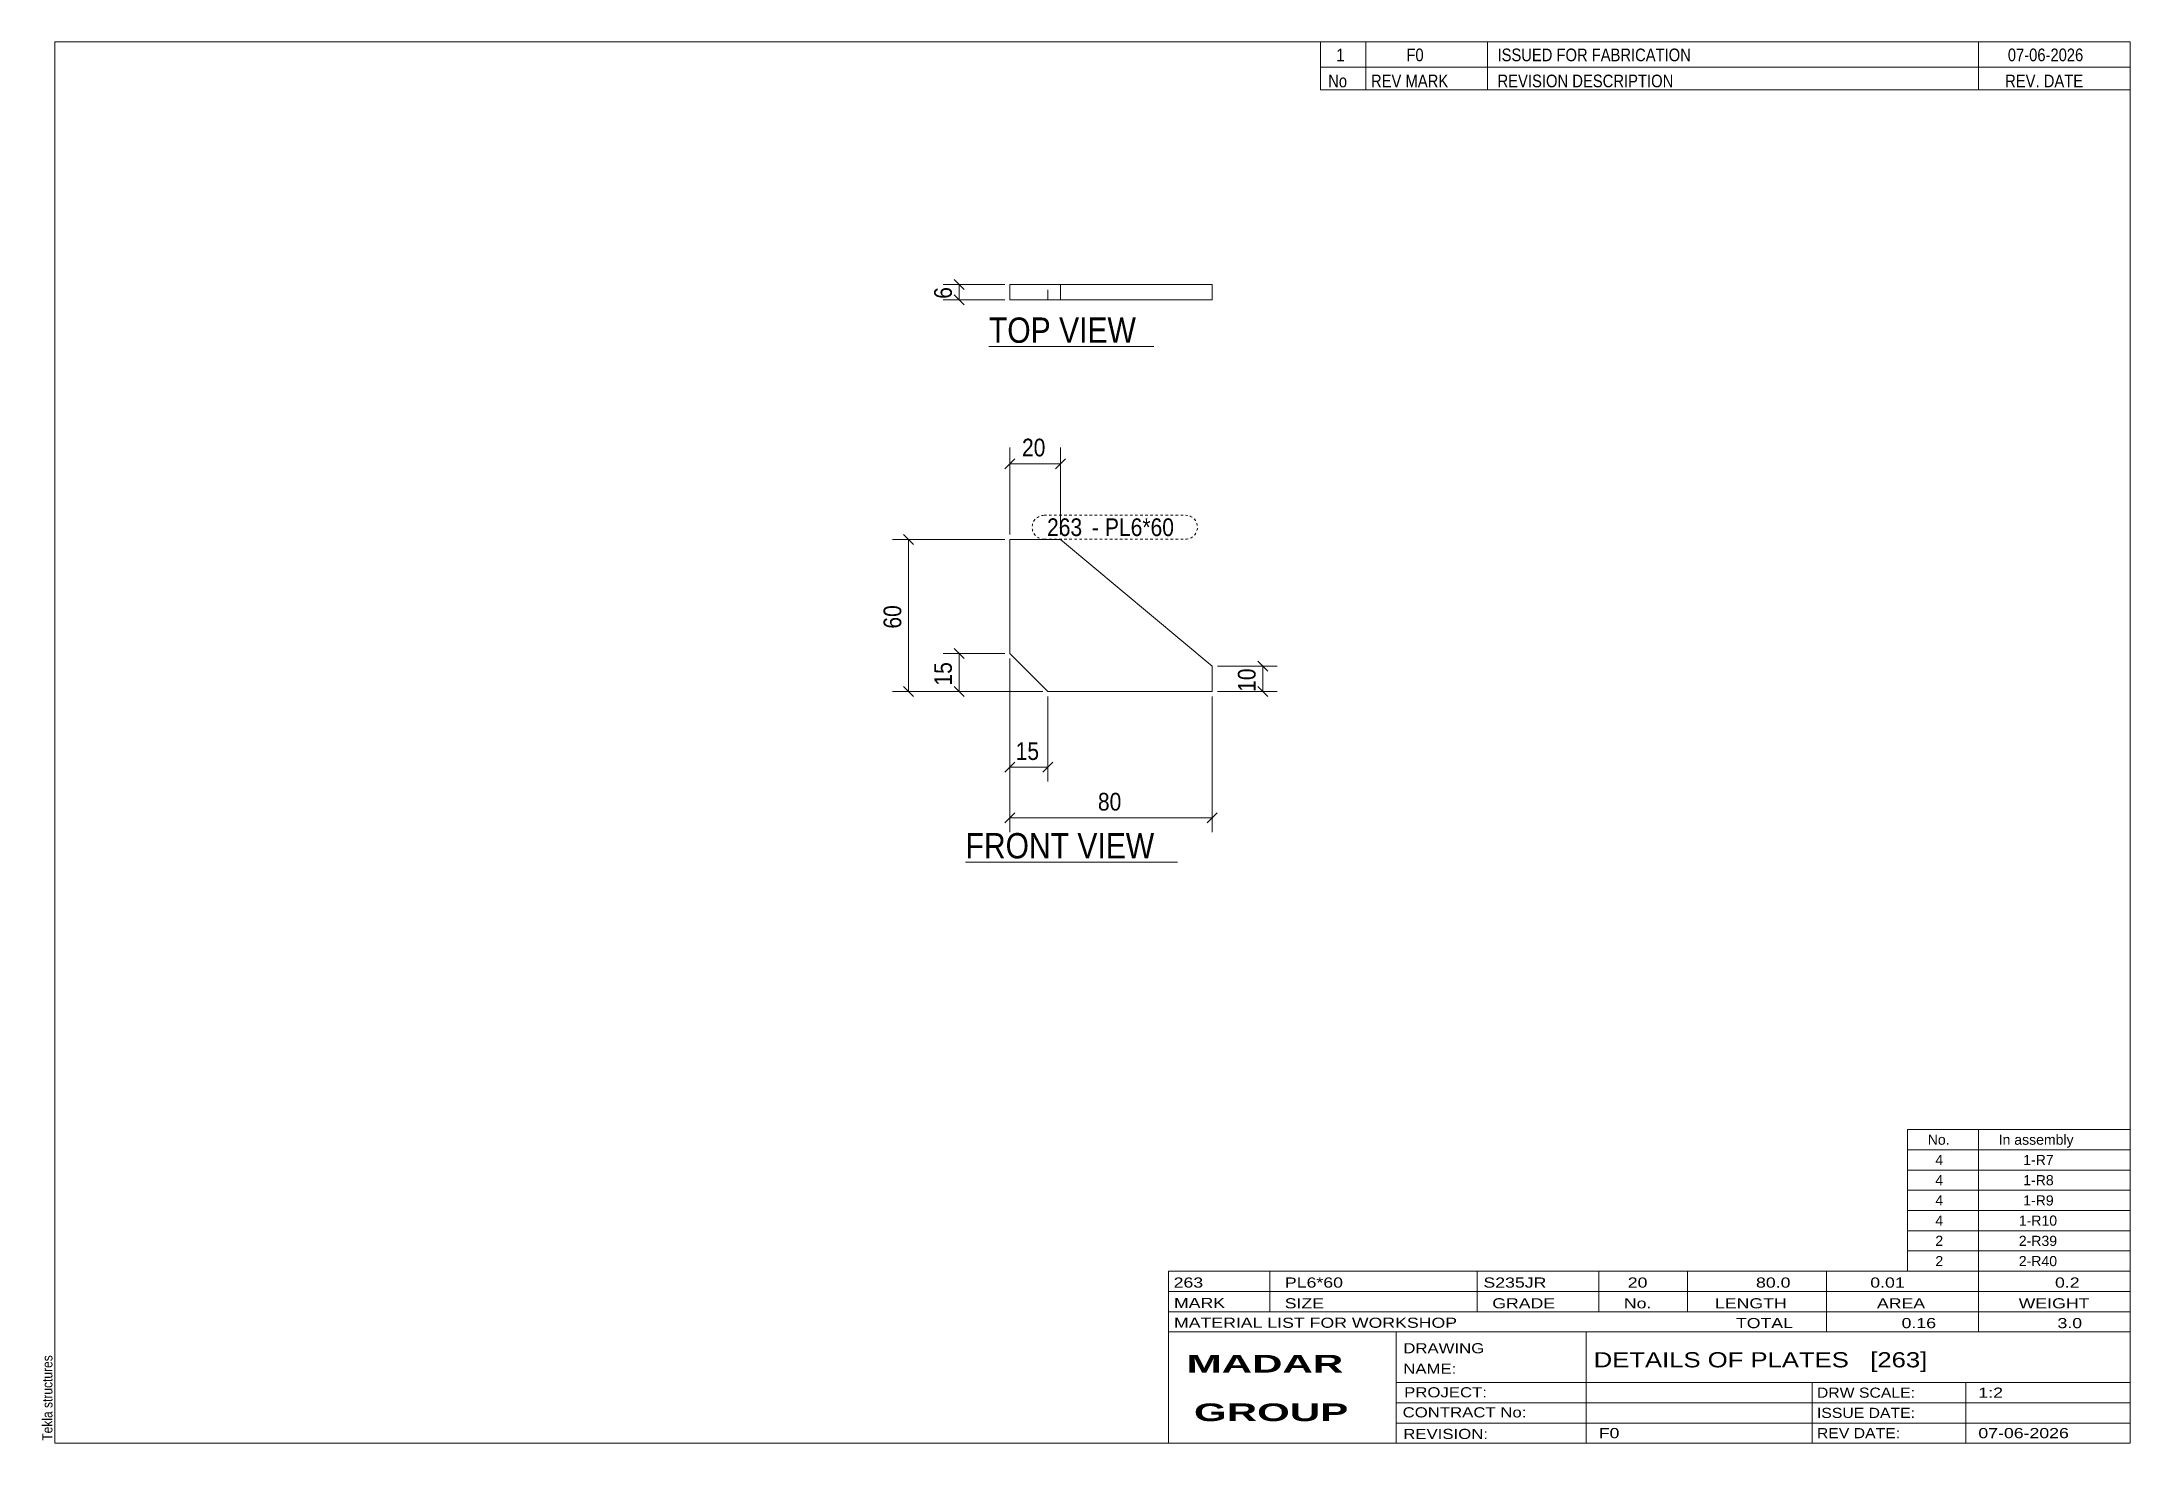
# Model space of a CAD drawing. Header units: millimetres. Extents: x 2 to 415, y 5 to 282.
import ezdxf

# ---------------------------------------------------------------- set-up
doc = ezdxf.new("R2010")
doc.units = ezdxf.units.MM
for name, pattern in [('XKITLINE00', [0]), ('XKITLINE02', [4, 2, -2]), ('XKITLINE04', [3, 0.5, -0.5, 0.5, -0.5, 0.5, -0.5])]:
    doc.linetypes.add(name, pattern=pattern)
for name, color, linetype, lineweight in [('Dimensions', 7, 'Continuous', 0), ('DrawingSheet', 5, 'Continuous', 0), ('OtherObjectType', 7, 'Continuous', 0), ('Part', 2, 'Continuous', 0), ('PartMark', 7, 'Continuous', 0)]:
    doc.layers.add(name, color=color, linetype=linetype, lineweight=lineweight)
doc.styles.add('ARIAL', font='ARIAL.TTF')
doc.styles.add('ARIAL_BOLD', font='ARIALBD.TTF')
doc.styles.add('ARIAL_NARROW', font='ARIALN.TTF')

# ---------------------------------------------------------------- blocks, each defined once
blk = doc.blocks.new('*A1')
at = {"layer": 'Part', "color": 2, "linetype": 'XKITLINE00', "lineweight": 0}
for p, q in [((193.65, 161.1), (193.65, 183.6)), ((193.65, 183.6), (203.65, 183.6)), ((233.65, 158.6), (203.65, 183.6)), ((201.15, 153.6), (193.65, 161.1)), ((233.65, 158.6), (233.65, 153.6)), ((233.65, 153.6), (201.15, 153.6))]:
    blk.add_line(p, q, dxfattribs=at)
blk = doc.blocks.new('*A2')
at = {"layer": 'Part', "color": 2, "linetype": 'XKITLINE00', "lineweight": 0}
for p, q in [((193.65, 231), (193.65, 234)), ((193.65, 234), (233.65, 234)), ((203.65, 231), (203.65, 234)), ((233.65, 231), (233.65, 234)), ((193.65, 231), (233.65, 231))]:
    blk.add_line(p, q, dxfattribs=at)
at = {"layer": 'Part', "color": 7, "linetype": 'XKITLINE02', "lineweight": 0}
blk.add_line((201.15, 231), (201.15, 234), dxfattribs=at)
blk = doc.blocks.new('*A3')
at = {"layer": 'DrawingSheet', "color": 5, "linetype": 'XKITLINE00', "lineweight": 0}
for p, q in [((415, 282), (5, 282)), ((5, 282), (5, 5)), ((415, 5), (415, 282)), ((5, 5), (415, 5))]:
    blk.add_line(p, q, dxfattribs=at)
at = {"layer": 'DrawingSheet', "color": 5, "style": 'ARIAL', "width": 0.85}
blk.add_text('Tekla structures', height=2, rotation=90, dxfattribs=at).set_placement((4.5, 5.5))
blk = doc.blocks.new('*A4')
at = {"layer": 'OtherObjectType', "color": 7, "linetype": 'XKITLINE00', "lineweight": 0}
for p, q in [((371, 67), (415, 67)), ((371, 63), (371, 67)), ((385, 63), (385, 67)), ((415, 63), (415, 67)), ((371, 63), (415, 63)), ((371, 59), (371, 63)), ((385, 59), (385, 63)), ((415, 59), (415, 63)), ((371, 59), (415, 59)), ((371, 55), (371, 59)), ((385, 55), (385, 59)), ((415, 55), (415, 59)), ((371, 55), (415, 55)), ((371, 51), (371, 55)), ((385, 51), (385, 55)), ((415, 51), (415, 55)), ((371, 51), (415, 51)), ((371, 47), (371, 51)), ((385, 47), (385, 51)), ((415, 47), (415, 51)), ((371, 47), (415, 47)), ((371, 43), (371, 47)), ((385, 43), (385, 47)), ((415, 43), (415, 47)), ((371, 43), (415, 43)), ((371, 39), (371, 43)), ((385, 39), (385, 43)), ((415, 39), (415, 43)), ((371, 39), (415, 39))]:
    blk.add_line(p, q, dxfattribs=at)
at = {"layer": 'OtherObjectType', "color": 7, "style": 'ARIAL_NARROW', "width": 1.211571}
for s, p in [('In assembly', (389, 64)), ('No.', (375, 64)), ('4', (376.5, 60)), ('1-R7', (393.86, 60)), ('4', (376.5, 56)), ('1-R8', (393.86, 56)), ('4', (376.5, 52)), ('1-R9', (393.86, 52)), ('4', (376.5, 48)), ('1-R10', (392.99, 48)), ('2', (376.5, 44)), ('2-R39', (392.99, 44)), ('2', (376.5, 40)), ('2-R40', (392.99, 40))]:
    blk.add_text(s, height=2, dxfattribs=at).set_placement(p)
blk = doc.blocks.new('*A5')
at = {"layer": 'OtherObjectType', "color": 7, "linetype": 'XKITLINE00', "lineweight": 0}
for p, q in [((255, 282), (415, 282)), ((415, 282), (255, 282)), ((255, 282), (255, 277)), ((264, 282), (264, 277)), ((288, 282), (288, 277)), ((385, 282), (385, 277)), ((415, 282), (415, 277)), ((255, 277), (415, 277)), ((255, 277), (255, 272.5)), ((255, 277), (415, 277)), ((264, 277), (264, 272.5)), ((288, 277), (288, 272.5)), ((385, 277), (385, 272.5)), ((415, 277), (415, 272.5)), ((415, 272.5), (255, 272.5))]:
    blk.add_line(p, q, dxfattribs=at)
at = {"layer": 'OtherObjectType', "color": 7, "style": 'ARIAL_NARROW'}
for s, width, p in [('1', 1.017001, (258.16, 278.15)), ('F0', 1.017001, (272, 278.15)), ('ISSUED FOR FABRICATION', 1.017001, (290, 278.15)), ('07-06-2026', 1.017001, (390.82, 278.15)), ('No', 1.02, (256.54, 273)), ('REV MARK', 1.02, (265, 273)), ('REVISION DESCRIPTION', 1.02, (290, 273)), ('REV. DATE', 1.02, (390.28, 273))]:
    blk.add_text(s, height=2.5, dxfattribs=dict(at, width=width)).set_placement(p)
blk = doc.blocks.new('*A6')
at = {"layer": 'OtherObjectType', "color": 7, "linetype": 'XKITLINE00', "lineweight": 0}
for p, q in [((225, 39), (415, 39)), ((225, 39), (225, 35)), ((225, 39), (415, 39)), ((245, 35), (245, 39)), ((286, 35), (286, 39)), ((310, 35), (310, 39)), ((327.5, 35), (327.5, 39)), ((355, 35), (355, 39)), ((385, 35), (385, 39)), ((415, 35), (415, 39)), ((225, 35), (415, 35)), ((225, 35), (225, 5)), ((225, 35), (415, 35)), ((245, 31), (245, 35)), ((286, 31), (286, 35)), ((310, 31), (310, 35)), ((327.5, 31), (327.5, 35)), ((355, 31), (355, 35)), ((385, 31), (385, 35)), ((415, 31), (415, 35)), ((225, 31), (415, 31)), ((355, 27), (355, 31)), ((385, 27), (385, 31)), ((415, 27), (415, 31)), ((225, 27), (415, 27)), ((270, 21), (270, 27)), ((307.5, 17), (307.5, 27)), ((415, 21), (415, 27)), ((270, 21), (270, 5)), ((415, 17), (415, 21)), ((270, 17), (415, 17)), ((307.5, 5), (307.5, 17)), ((352.16, 13), (352.16, 17)), ((382.5, 5), (382.5, 17)), ((415, 13), (415, 17)), ((270, 13), (415, 13)), ((352.16, 5), (352.16, 13)), ((415, 9), (415, 13)), ((270, 9), (415, 9)), ((415, 5), (415, 9)), ((225, 5), (415, 5)), ((262.5, 5), (415, 5))]:
    blk.add_line(p, q, dxfattribs=at)
at = {"layer": 'OtherObjectType', "color": 7, "style": 'ARIAL_NARROW'}
for s, height, width, p in [('263', 2, 1.525501, (226.01, 35.76)), ('PL6*60', 2, 1.525501, (248, 35.76)), ('S235JR', 2, 1.525501, (287.22, 35.76)), ('20', 2, 1.525501, (315.73, 35.76)), ('80.0', 2, 1.525501, (341.07, 35.76)), ('0.01', 2, 1.525501, (363.64, 35.76)), ('0.2', 2, 1.525501, (400.14, 35.76)), ('MARK', 2, 1.525501, (226.08, 31.73)), ('SIZE', 2, 1.525501, (247.96, 31.66)), ('GRADE', 2, 1.525501, (288.96, 31.66)), ('No.', 2, 1.525501, (314.96, 31.66)), ('LENGTH', 2, 1.525501, (332.96, 31.66)), ('AREA', 2, 1.525501, (364.96, 31.66)), ('WEIGHT', 2, 1.525501, (392.96, 31.66)), ('MATERIAL LIST FOR WORKSHOP', 2, 1.525501, (226.08, 27.82)), ('TOTAL', 2, 1.525501, (337.1, 27.75)), ('0.16', 2, 1.525501, (369.83, 27.75)), ('3.0', 2, 1.525501, (400.63, 27.75)), ('DRAWING', 2, 1.445, (271.38, 22.78)), ('NAME:', 2, 1.445, (271.38, 18.72)), ('DETAILS OF PLATES   [263]', 3, 1.474651, (309, 20)), ('PROJECT:', 2, 1.445, (271.55, 14.07)), ('DRW SCALE:', 2, 1.36, (353.1, 14)), ('1:2', 2, 1.525501, (385, 14)), ('CONTRACT No:', 2, 1.445, (271.25, 10.11)), ('ISSUE DATE:', 2, 1.36, (353.1, 10)), ('REVISION:', 2, 1.445, (271.38, 5.84)), ('F0', 2, 1.525501, (310, 6)), ('REV DATE:', 2, 1.36, (353.1, 6)), ('07-06-2026', 2, 1.525501, (385, 6))]:
    blk.add_text(s, height=height, dxfattribs=dict(at, width=width)).set_placement(p)
at = {"layer": 'OtherObjectType', "color": 1, "style": 'ARIAL_BOLD', "width": 1.7}
for s, p in [('MADAR ', (228.58, 18.97)), ('GROUP', (230.03, 9.37))]:
    blk.add_text(s, height=3.5, dxfattribs=at).set_placement(p)
blk = doc.blocks.new('*A7')
at = {"layer": 'Dimensions', "color": 7, "linetype": 'XKITLINE00', "lineweight": 0}
for p, q in [((193.65, 160.1), (193.65, 125.8)), ((233.65, 152.6), (233.65, 125.8)), ((194.64, 129.59), (192.66, 127.61)), ((193.65, 128.6), (233.65, 128.6)), ((234.64, 129.59), (232.66, 127.61))]:
    blk.add_line(p, q, dxfattribs=at)
at = {"layer": 'Dimensions', "color": 3}
for p in [(193.65, 128.6), (233.65, 128.6)]:
    blk.add_point(p, dxfattribs=at)
at = {"layer": 'Dimensions', "color": 3, "style": 'ARIAL', "width": 0.85}
blk.add_text('80', height=3.5, dxfattribs=at).set_placement((211.05, 130.05))
blk = doc.blocks.new('*A8')
at = {"layer": 'Dimensions', "color": 7, "linetype": 'XKITLINE00', "lineweight": 0}
for p, q in [((193.65, 160.1), (193.65, 135.8)), ((201.15, 152.6), (201.15, 135.8)), ((194.64, 139.59), (192.66, 137.61)), ((193.65, 138.6), (201.15, 138.6)), ((202.14, 139.59), (200.16, 137.61))]:
    blk.add_line(p, q, dxfattribs=at)
at = {"layer": 'Dimensions', "color": 3}
for p in [(193.65, 138.6), (201.15, 138.6)]:
    blk.add_point(p, dxfattribs=at)
at = {"layer": 'Dimensions', "color": 3, "style": 'ARIAL', "width": 0.85}
blk.add_text('15', height=3.5, dxfattribs=at).set_placement((194.8, 140.05))
blk = doc.blocks.new('*A9')
at = {"layer": 'Dimensions', "color": 7, "linetype": 'XKITLINE00', "lineweight": 0}
for p, q in [((194.64, 199.59), (192.66, 197.61)), ((193.65, 184.6), (193.65, 201.8)), ((193.65, 198.6), (203.65, 198.6)), ((204.64, 199.59), (202.66, 197.61)), ((203.65, 184.6), (203.65, 201.8))]:
    blk.add_line(p, q, dxfattribs=at)
at = {"layer": 'Dimensions', "color": 3}
for p in [(193.65, 198.6), (203.65, 198.6)]:
    blk.add_point(p, dxfattribs=at)
at = {"layer": 'Dimensions', "color": 3, "style": 'ARIAL', "width": 0.85}
blk.add_text('20', height=3.5, dxfattribs=at).set_placement((196.05, 200.05))
blk = doc.blocks.new('*A10')
at = {"layer": 'Dimensions', "color": 7, "linetype": 'XKITLINE00', "lineweight": 0}
for p, q in [((192.65, 183.6), (170.45, 183.6)), ((172.66, 184.59), (174.64, 182.61)), ((173.65, 153.6), (173.65, 183.6)), ((200.15, 153.6), (170.45, 153.6)), ((172.66, 154.59), (174.64, 152.61))]:
    blk.add_line(p, q, dxfattribs=at)
at = {"layer": 'Dimensions', "color": 3}
for p in [(173.65, 183.6), (173.65, 153.6)]:
    blk.add_point(p, dxfattribs=at)
at = {"layer": 'Dimensions', "color": 3, "style": 'ARIAL', "width": 0.85}
blk.add_text('60', height=3.5, rotation=90.0002, dxfattribs=at).set_placement((172.2, 166.01))
blk = doc.blocks.new('*A11')
at = {"layer": 'Dimensions', "color": 7, "linetype": 'XKITLINE00', "lineweight": 0}
for p, q in [((192.65, 161.1), (180.45, 161.1)), ((182.66, 162.09), (184.64, 160.11)), ((183.65, 153.6), (183.65, 161.1)), ((200.15, 153.6), (180.45, 153.6)), ((182.66, 154.59), (184.64, 152.61))]:
    blk.add_line(p, q, dxfattribs=at)
at = {"layer": 'Dimensions', "color": 3}
for p in [(183.65, 161.1), (183.65, 153.6)]:
    blk.add_point(p, dxfattribs=at)
at = {"layer": 'Dimensions', "color": 3, "style": 'ARIAL', "width": 0.85}
blk.add_text('15', height=3.5, rotation=90.0002, dxfattribs=at).set_placement((182.2, 154.76))
blk = doc.blocks.new('*A12')
at = {"layer": 'Dimensions', "color": 7, "linetype": 'XKITLINE00', "lineweight": 0}
for p, q in [((234.65, 158.6), (246.45, 158.6)), ((242.66, 159.59), (244.64, 157.61)), ((243.65, 153.6), (243.65, 158.6)), ((234.65, 153.6), (246.45, 153.6)), ((242.66, 154.59), (244.64, 152.61))]:
    blk.add_line(p, q, dxfattribs=at)
at = {"layer": 'Dimensions', "color": 3}
for p in [(243.65, 158.6), (243.65, 153.6)]:
    blk.add_point(p, dxfattribs=at)
at = {"layer": 'Dimensions', "color": 3, "style": 'ARIAL', "width": 0.85}
blk.add_text('10', height=3.5, rotation=90.0002, dxfattribs=at).set_placement((242.2, 153.51))
blk = doc.blocks.new('*A13')
at = {"layer": 'PartMark', "color": 7, "linetype": 'XKITLINE04', "lineweight": 0}
for p, q in [((200.4, 188.4), (228.36, 188.4)), ((200.4, 183.7), (228.36, 183.7))]:
    blk.add_line(p, q, dxfattribs=at)
for centre, start, end in [((200.4, 186.05), 90, 270), ((228.36, 186.05), 270, 90)]:
    blk.add_arc(centre, 2.35, start, end, dxfattribs=at)
at = {"layer": 'PartMark', "color": 1, "style": 'ARIAL', "width": 0.85}
blk.add_text('263', height=3.5, dxfattribs=at).set_placement((201, 184.3))
at = {"layer": 'PartMark', "color": 3, "style": 'ARIAL', "width": 0.85}
for s, p in [('-', (209.84, 184.3)), ('PL6*60', (212.44, 184.3))]:
    blk.add_text(s, height=3.5, dxfattribs=at).set_placement(p)
blk = doc.blocks.new('*A14')
at = {"layer": 'OtherObjectType', "color": 7, "linetype": 'XKITLINE00', "lineweight": 0}
blk.add_line((184.9, 119.85), (226.75, 119.85), dxfattribs=at)
at = {"layer": 'OtherObjectType', "color": 3, "style": 'ARIAL', "width": 0.85}
blk.add_text('FRONT VIEW', height=5, dxfattribs=at).set_placement((184.9, 120.6))
blk = doc.blocks.new('*A15')
at = {"layer": 'Dimensions', "color": 7, "linetype": 'XKITLINE00', "lineweight": 0}
for p, q in [((192.65, 234), (180.45, 234)), ((182.66, 234.99), (184.64, 233.01)), ((182.66, 231.99), (184.64, 230.01)), ((183.65, 231), (183.65, 234)), ((192.65, 231), (180.45, 231))]:
    blk.add_line(p, q, dxfattribs=at)
at = {"layer": 'Dimensions', "color": 3}
for p in [(183.65, 234), (183.65, 231)]:
    blk.add_point(p, dxfattribs=at)
at = {"layer": 'Dimensions', "color": 3, "style": 'ARIAL', "width": 0.85}
blk.add_text('6', height=3.5, rotation=90.0002, dxfattribs=at).set_placement((182.2, 231.2))
blk = doc.blocks.new('*A16')
at = {"layer": 'OtherObjectType', "color": 7, "linetype": 'XKITLINE00', "lineweight": 0}
blk.add_line((189.52, 221.75), (222.13, 221.75), dxfattribs=at)
at = {"layer": 'OtherObjectType', "color": 3, "style": 'ARIAL', "width": 0.85}
blk.add_text('TOP VIEW', height=5, dxfattribs=at).set_placement((189.52, 222.5))

msp = doc.modelspace()

# ---------------------------------------------------------------- block references
at = {"lineweight": 0}
for name in ['*A3', '*A5', '*A15', '*A2', '*A16', '*A9', '*A13', '*A10', '*A1', '*A11', '*A7', '*A8', '*A12', '*A14', '*A4', '*A6']:
    msp.add_blockref(name, (0, 0), dxfattribs=at)

doc.saveas('drawing.dxf')
